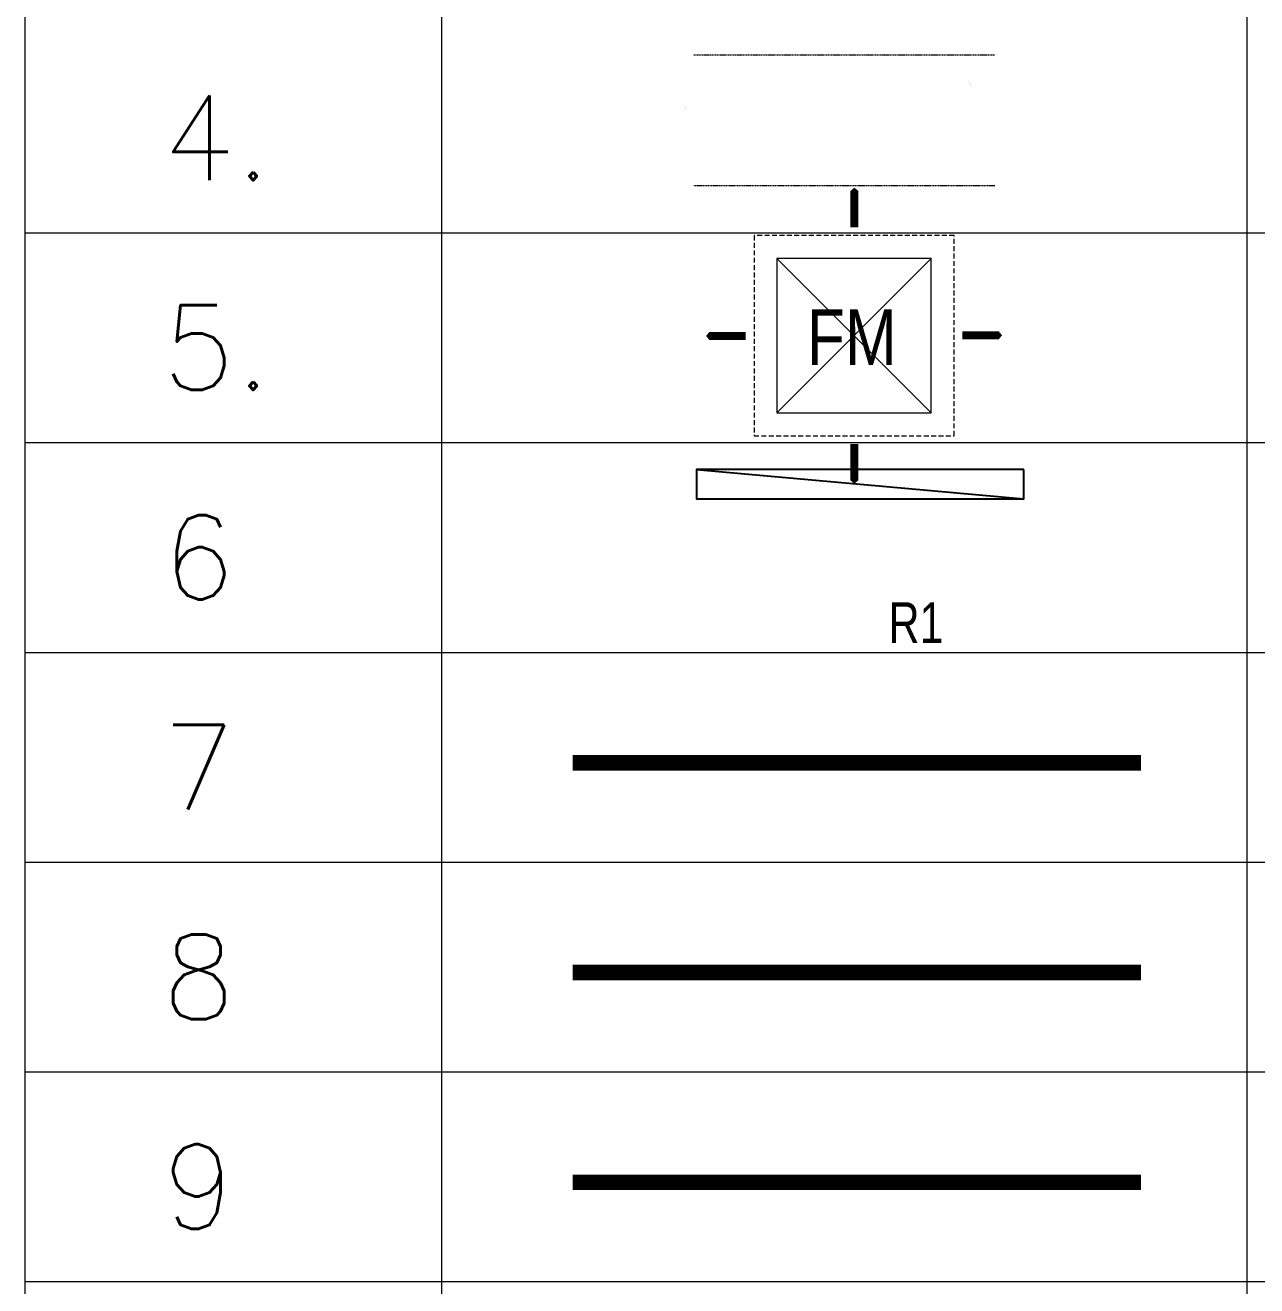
# Model space of a CAD drawing. Extents: x 3505867 to 4040009, y -660366 to -590408.
# Drawn here: x 4012164 to 4013861, y -623988 to -622251 of the extents above; entities that cross this region are included whole.
import ezdxf

# ---------------------------------------------------------------- set-up
doc = ezdxf.new("R2010")
doc.units = 0
doc.header["$LTSCALE"] = 6
doc.header["$MEASUREMENT"] = 0
for name, pattern in [('ACAD_ISO04W100', [30, 24, -3, 0, -3]), ('CONTINU', [0]), ('DASHED', [0.75, 0.5, -0.25]), ('HIDDEN', [0.375, 0.25, -0.125])]:
    doc.linetypes.add(name, pattern=pattern)
for name, color, linetype, lineweight in [('axes', 40, 'ACAD_ISO04W100', 0), ('ELE-LIGHTING WIRRING', 7, 'CONTINUOUS', 0), ('MEP_HVAC_COPPER_PIPE', 5, 'CONTINUOUS', 0), ('MEP_HVAC_DRAIN_PIPE', 7, 'CONTINUOUS', 0), ('MEP_HVAC_RA_DUCT', 1, 'CONTINUOUS', 0), ('MEP_HVAC_RA_RAISERS', 3, 'CONTINUOUS', 0), ('MEP_HVAC_SUPPLY_DIFFUSER', 5, 'CONTINUOUS', 0), ('MEP_HVAC_VRF_COPPER_PIPE', 6, 'CONTINUOUS', 0), ('Supply Diffusers', 3, 'CONTINUOUS', 0)]:
    doc.layers.add(name, color=color, linetype=linetype, lineweight=lineweight)
doc.styles.add('ARIEL', font='sanss___.ttf', dxfattribs={"width": 0.75})
doc.styles.add('ROMAN', font='arial.ttf', dxfattribs={"width": 0.8})
doc.styles.get("Standard").update_dxf_attribs({"font": 'SIMPLEX'})

# ---------------------------------------------------------------- blocks, each defined once
blk = doc.blocks.new('FM3')
at = {"layer": 'Supply Diffusers'}
for p, q in [((234.6, -234.9), (-235.4, 235.1)), ((-235.4, -234.9), (234.6, 235.1))]:
    blk.add_line(p, q, dxfattribs=at)
at = {"layer": 'Supply Diffusers', "color": 7}
for points in [[(0.6, 451.1, 0, 150, 0), (0.6, 390.6, 25, 25, 0), (0.6, 330.1, 25, 25, 0)], [(-451.4, -0.9, 0, 150, 0), (-390.9, -0.9, 25, 25, 0), (-330.4, -0.9, 25, 25, 0)], [(450.6, 1.1, 0, 150, 0), (390.1, 1.1, 25, 25, 0), (329.6, 1.1, 25, 25, 0)], [(0.6, -450.9, 0, 150, 0), (0.6, -390.4, 25, 25, 0), (0.6, -329.9, 25, 25, 0)]]:
    blk.add_lwpolyline(points, format="xyseb", dxfattribs=at)
at = {"layer": 'Supply Diffusers', "linetype": 'DASHED', "ltscale": 5}
blk.add_lwpolyline([(-305.4, -304.9), (304.6, -304.9), (304.6, 305.1), (-305.4, 305.1)], close=True, dxfattribs=at)
at = {"layer": 'Supply Diffusers'}
blk.add_lwpolyline([(-235.4, -234.9), (234.6, -234.9), (234.6, 235.1), (-235.4, 235.1)], close=True, dxfattribs=at)
at = {"layer": 'Supply Diffusers', "style": 'ROMAN', "width": 0.8}
blk.add_text('FM', height=170, dxfattribs=at).set_placement((-144.4, -89.7))
blk = doc.blocks.new('SA DIFFUSER 600X600MM')
at = {"layer": 'Supply Diffusers', "color": 1, "xscale": 0.9836065573758823, "yscale": 0.9836065573758823, "zscale": 0.9836065573758823}
blk.add_blockref('FM3', (1302829.9, -127949.5, 14384.8), dxfattribs=at)
blk = doc.blocks.new('RA_RAISER')
at = {"layer": 'MEP_HVAC_RA_RAISERS', "lineweight": 25}
blk.add_line((3561965.8, -606672.8), (3562865.8, -606752.8), dxfattribs=at)
blk.add_lwpolyline([(3562865.8, -606672.8), (3561965.8, -606672.8), (3561965.8, -606752.8), (3562865.8, -606752.8)], close=True, dxfattribs=at)
blk.add_lwpolyline([(3562415.8, -606784, 0, 66.4, 0), (3562415.8, -606861.5, 0, 0, 0), (3562415.8, -606988.1, 0, 0, 0), (3562515.9, -606988.1, 0, 0, 0), (3562240.8, -607052.5, 0, 0, 0), (3562393.1, -607052.5, 0, 0, 0), (3562393.1, -607148, 0, 0, 0)], format="xyseb", dxfattribs=at)
at = {"layer": 'MEP_HVAC_RA_RAISERS', "lineweight": 25, "insert": (3562494.5, -607037.4), "char_height": 112.5, "width": 174.151, "attachment_point": 1, "style": 'ARIEL'}
blk.add_mtext('R1', dxfattribs=at)

msp = doc.modelspace()

# ---------------------------------------------------------------- linework, layer by layer
at = {"layer": 'axes', "color": 7, "linetype": 'CONTINU', "lineweight": 0}
for p, q in [((4012737.6, -620915.3), (4012737.6, -625716.2)), ((4013846.8, -620915.3), (4013846.8, -625716.2)), ((4012164, -622537.3), (4017123.6, -622537.3)), ((4012164, -622826.3), (4017123.6, -622826.3)), ((4012164, -623115.3), (4017123.6, -623115.3)), ((4012164, -623404.3), (4017123.6, -623404.3)), ((4012164, -623693.3), (4017123.6, -623693.3)), ((4012164, -623982.3), (4017123.6, -623982.3))]:
    msp.add_line(p, q, dxfattribs=at)
msp.add_lwpolyline([(4012164, -625716.2), (4012164, -620915.3), (4017123.6, -620915.3), (4017123.6, -625716.2)], dxfattribs=at)
at = {"layer": 'MEP_HVAC_COPPER_PIPE', "linetype": 'ByBlock', "const_width": 21.3}
msp.add_lwpolyline([(4012918.3, -623267.5), (4013701, -623267.5)], dxfattribs=at)
at = {"layer": 'MEP_HVAC_DRAIN_PIPE', "linetype": 'ByBlock', "const_width": 21.3}
msp.add_lwpolyline([(4012918.3, -623845.5), (4013701, -623845.5)], dxfattribs=at)
at = {"layer": 'MEP_HVAC_RA_DUCT', "linetype": 'HIDDEN'}
for p, q in [((4013085.2, -622291.9), (4013499.6, -622291.9)), ((4013499.6, -622472.5), (4013085.2, -622472.5))]:
    msp.add_line(p, q, dxfattribs=at)
at = {"layer": 'MEP_HVAC_RA_DUCT', "const_width": 0.00516}
for points in [[(4013085.2, -622529.5), (4013085.2, -622436.9), (4013121.8, -622436.9), (4013048.7, -622327.4), (4013085.2, -622327.4), (4013085.2, -622254)], [(4013499.6, -622529.5), (4013499.6, -622436.9), (4013536.2, -622436.9), (4013463.1, -622327.4), (4013499.6, -622327.4), (4013499.6, -622254)]]:
    msp.add_lwpolyline(points, dxfattribs=at)
at = {"layer": 'MEP_HVAC_VRF_COPPER_PIPE', "linetype": 'ByBlock', "const_width": 21.3}
msp.add_lwpolyline([(4012918.3, -623556.5), (4013701, -623556.5)], dxfattribs=at)

# ---------------------------------------------------------------- block references
at = {"layer": 'MEP_HVAC_RA_RAISERS', "linetype": 'ByBlock', "xscale": 0.5010619716585203, "yscale": 0.5010619716585203, "zscale": 0.5010619716585203}
msp.add_blockref('RA_RAISER', (2228323, -318882.9), dxfattribs=at)
at = {"layer": 'MEP_HVAC_SUPPLY_DIFFUSER', "xscale": 0.4594809161644151, "yscale": 0.4594809161644151, "zscale": 0.4594809161644151}
msp.add_blockref('SA DIFFUSER 600X600MM', (3414680.6, -563888.6, 9356.4), dxfattribs=at)

# ---------------------------------------------------------------- texts
at = {"layer": 'ELE-LIGHTING WIRRING', "color": 7, "linetype": 'CONTINU', "lineweight": 0, "char_height": 116.61, "width": 358.178, "attachment_point": 1}
for s, insert in [('{\\C256;4.}', (4012353, -622348.1)), ('{\\C256;5.}', (4012353, -622637.1)), ('{\\C256;6}', (4012353, -622926.1)), ('{\\C256;7}', (4012353, -623215.1)), ('{\\C256;8}', (4012353, -623504.1)), ('{\\C256;9}', (4012353, -623793.1))]:
    msp.add_mtext(s, dxfattribs=dict(at, insert=insert))

doc.saveas('drawing.dxf')
